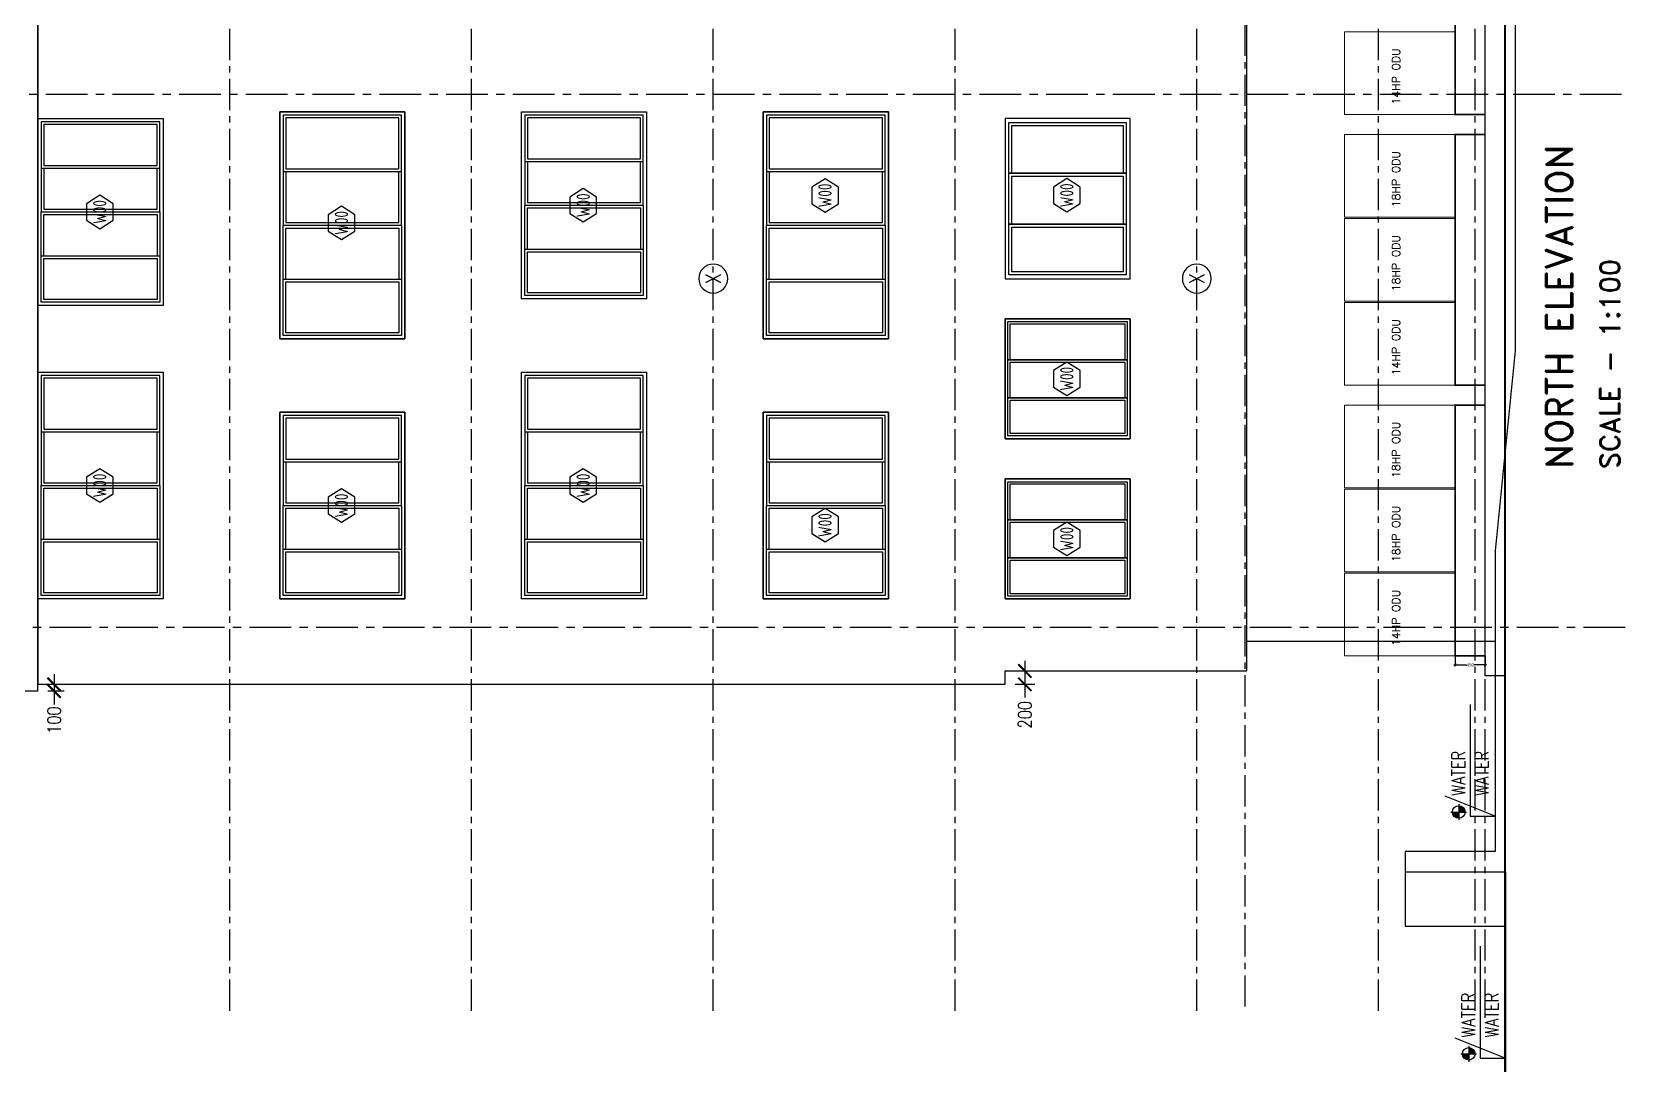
# Model space of a CAD drawing. Header units: millimetres. Extents: x -661525 to 498941, y 282148 to 1359693.
# Drawn here: x -174976 to -151088, y 635038 to 650526 of the extents above; entities that cross this region are included whole.
import ezdxf
from ezdxf.enums import TextEntityAlignment as Align

# ---------------------------------------------------------------- set-up
doc = ezdxf.new("R2010")
doc.units = ezdxf.units.MM
doc.header["$LTSCALE"] = 2.5
doc.header["$PDMODE"] = 35
doc.header["$PDSIZE"] = 15
doc.linetypes.add('CENTER', pattern=[2, 1.25, -0.25, 0.25, -0.25])
doc.layers.get('0').update_dxf_attribs({"linetype": 'CONTINUOUS'})
doc.layers.get('DEFPOINTS').update_dxf_attribs({"linetype": 'CONTINUOUS'})
for name, color, linetype in [('00', 5, 'CONTINUOUS'), ('A-ANNO-DIMS-MAS-25', 11, 'CONTINUOUS'), ('A-ANNO-GRID', 5, 'CENTER'), ('A-ANNO-TEXT', 7, 'CONTINUOUS'), ('A-ELEV', 8, 'CONTINUOUS'), ('A-ELEV-HEVY', 2, 'CONTINUOUS'), ('A-ELEV-MEDM', 34, 'CONTINUOUS'), ('A-ELEV-THIN', 8, 'CONTINUOUS'), ('A-GLAZ-IDEN', 3, 'CONTINUOUS'), ('A-SECT', 1, 'CONTINUOUS'), ('DOOR TYPE', 7, 'CONTINUOUS'), ('v-dp Sensor', 1, 'CONTINUOUS')]:
    doc.layers.add(name, color=color, linetype=linetype)
doc.layers.add('vemcpl-comment', color=255, linetype='CONTINUOUS', lineweight=5)
doc.layers.add('VEMCPL-ODU', color=6, linetype='CONTINUOUS', lineweight=0)
doc.styles.add('ARIAL', font='arial.ttf')
doc.styles.add('COMPLEX', font='complex.shx', dxfattribs={"width": 0.8})
doc.styles.add('ISOCP', font='isocp.shx', dxfattribs={"width": 0.8})
doc.styles.add('ROMAND', font='ROMAND')
doc.styles.get("Standard").update_dxf_attribs({"font": 'txt.shx', "height": 1})
doc.dimstyles.new('TICK100', dxfattribs={"dimtxt": 250, "dimasz": 200, "dimexe": 150, "dimexo": 10, "dimgap": 50, "dimtad": 0, "dimdec": 0, "dimrnd": 5, "dimzin": 1, "dimdsep": 46, "dimtxsty": 'COMPLEX', "dimblk1": 'ARCHTICK', "dimblk2": 'ARCHTICK', "dimsah": 1, "dimcen": 0.09375, "dimdle": 150, "dimclrd": 11, "dimclre": 11, "dimclrt": 7, "dimadec": 0, "dimazin": 0, "dimtfac": 1, "dimtdec": 0, "dimtofl": 0, "dimtmove": 0, "dimatfit": 3, "dimldrblk": 'OPEN90', "dimfxl": 1, "dimtolj": 1, "dimtzin": 1, "dimarcsym": 0})

# ---------------------------------------------------------------- blocks, each defined once
blk = doc.blocks.new('L')
h = blk.add_hatch(color=0)
h.paths.add_polyline_path([(0.068, 0), (0, 0), (0, -0.068, 0.414214)])
h.paths.add_polyline_path([(0, 0.068, 0.414214), (-0.068, 0), (0, 0)])
at = {"color": 0}
for p, q in [((0.085, 0), (-0.085, 0)), ((0, 0.085), (0, -0.085))]:
    blk.add_line(p, q, dxfattribs=at)
blk.add_circle((0, 0), 0.0683, dxfattribs=at)
blk = doc.blocks.new('_ARCHTICK')
at = {"color": 0, "linetype": 'ByBlock', "const_width": 0.15}
blk.add_lwpolyline([(-0.5, -0.5), (0.5, 0.5)], dxfattribs=at)
blk = doc.blocks.new('*D654')
at = {"layer": 'DEFPOINTS', "color": 0}
for p in [(-153635, 641171), (-153185, 641171), (-153185, 641036)]:
    blk.add_point(p, dxfattribs=at)
at = {"layer": 'v-dp Sensor', "color": 8, "lineweight": -2, "transparency": 16777216}
for p, q in [((-153655, 641036), (-153466, 641036)), ((-153635, 641171), (-153635, 641016)), ((-153165, 641036), (-153354, 641036)), ((-153185, 641171), (-153185, 641016))]:
    blk.add_line(p, q, dxfattribs=at)
at = {"layer": 'v-dp Sensor', "color": 8, "lineweight": -2, "transparency": 16777216, "xscale": 40, "yscale": 40, "zscale": 40, "rotation": 180}
blk.add_blockref('_ARCHTICK', (-153635, 641036), dxfattribs=at)
at = {"layer": 'v-dp Sensor', "color": 8, "lineweight": -2, "transparency": 16777216, "xscale": 40, "yscale": 40, "zscale": 40}
blk.add_blockref('_ARCHTICK', (-153185, 641036), dxfattribs=at)
at = {"layer": 'v-dp Sensor', "color": 1, "transparency": 16777216, "insert": (-153410, 641036), "char_height": 50, "attachment_point": 5, "style": 'ARIAL'}
blk.add_mtext('\\A1;450', dxfattribs=at)

msp = doc.modelspace()

# ---------------------------------------------------------------- linework, layer by layer
at = {"color": 252}
for points in [[(-166709.2, 648175.7), (-166909.2, 648049.3), (-166909.2, 647802), (-166709.2, 647675.7), (-166509.2, 647802), (-166509.2, 648049.3)], [(-163084.2, 648323.2), (-163284.2, 648196.9), (-163284.2, 647949.6), (-163084.2, 647823.2), (-162884.2, 647949.6), (-162884.2, 648196.9)], [(-159459.4, 648325.6), (-159659.4, 648199.3), (-159659.4, 647952), (-159459.4, 647825.6), (-159259.4, 647952), (-159259.4, 648199.3)], [(-173959.2, 648075.7), (-174159.2, 647949.3), (-174159.2, 647702), (-173959.2, 647575.7), (-173759.2, 647702), (-173759.2, 647949.3)], [(-170334.2, 647911.7), (-170534.2, 647785.3), (-170534.2, 647538), (-170334.2, 647411.7), (-170134.2, 647538), (-170134.2, 647785.3)], [(-159459.2, 645575.7), (-159659.2, 645449.4), (-159659.2, 645202.1), (-159459.2, 645075.7), (-159259.2, 645202.1), (-159259.2, 645449.4)], [(-173959.2, 643975.7), (-174159.2, 643849.3), (-174159.2, 643602), (-173959.2, 643475.7), (-173759.2, 643602), (-173759.2, 643849.3)], [(-166709.2, 643975.7), (-166909.2, 643849.3), (-166909.2, 643602), (-166709.2, 643475.7), (-166509.2, 643602), (-166509.2, 643849.3)], [(-170334.2, 643675.7), (-170534.2, 643549.3), (-170534.2, 643302), (-170334.2, 643175.7), (-170134.2, 643302), (-170134.2, 643549.3)], [(-163084.2, 643382.5), (-163284.2, 643256.1), (-163284.2, 643008.8), (-163084.2, 642882.5), (-162884.2, 643008.8), (-162884.2, 643256.1)], [(-159459.2, 643175.7), (-159659.2, 643049.4), (-159659.2, 642802.1), (-159459.2, 642675.7), (-159259.2, 642802.1), (-159259.2, 643049.4)]]:
    msp.add_lwpolyline(points, close=True, dxfattribs=at)
for points in [[(-153410.2, 640444.1), (-153410.2, 638768.6), (-153034.7, 638768.6), (-153785.7, 639069)], [(-153260.2, 636819.3), (-153260.2, 635143.8), (-152884.7, 635143.8), (-153635.7, 635444.2)]]:
    msp.add_lwpolyline(points, dxfattribs=at)
at = {"color": 252, "linetype": 'Continuous', "extrusion": (0, 0, -1)}
for centre, start_param, end_param in [((-164759.7, 646826.8), 3.1413167, 9.424502), ((-157509.7, 646826.8), 3.1409123, 9.4240976)]:
    msp.add_ellipse(centre, major_axis=(-0.1, -217), ratio=1, start_param=start_param, end_param=end_param, dxfattribs=at)
at = {"layer": 'A-ANNO-DIMS-MAS-25', "color": 0, "lineweight": 40}
for p, q in [((-152884.7, 635853.9), (-152884.7, 683224.6)), ((-152884.7, 634454.4), (-152884.7, 683224.6)), ((-152884.7, 637936.8), (-152884.7, 632350.8))]:
    msp.add_line(p, q, dxfattribs=at)
at = {"layer": 'A-ANNO-GRID', "color": 252, "ltscale": 150}
for p, q in [((-156784.7, 635914.7), (-156784.7, 683483.1)), ((-154784.7, 635853.9), (-154784.7, 683422.3)), ((-153334.7, 635853.9), (-153334.7, 683225.2)), ((-153184.7, 635853.9), (-153184.7, 683215.8)), ((-172009.7, 635853.9), (-172009.7, 681782.4)), ((-168384.7, 635853.9), (-168384.7, 681782.4)), ((-164759.7, 635853.9), (-164759.7, 681782.4)), ((-161134.7, 635853.9), (-161134.7, 681782.4)), ((-157509.7, 635853.9), (-157509.7, 681782.4))]:
    msp.add_line(p, q, dxfattribs=at)
at = {"layer": 'A-ANNO-GRID', "color": 252, "ltscale": 200}
msp.add_line((-151087.6, 641597.2), (-189384.7, 641597.2), dxfattribs=at)
msp.add_lwpolyline([(-189384.7, 649589.9), (-189084.7, 649589.9), (-187766.4, 649589.9), (-151087.6, 649589.9)], dxfattribs=at)
at = {"layer": 'A-ELEV', "color": 252}
for p, q in [((-153034.7, 641385.7), (-156759.7, 641385.7)), ((-154384.7, 637936.8), (-154384.7, 637123.1)), ((-154384.7, 637123.1), (-152884.7, 637123.1))]:
    msp.add_line(p, q, dxfattribs=at)
at = {"layer": 'A-ELEV-HEVY', "color": 252}
for p, q in [((-174884.7, 640645.7), (-174884.7, 652890.7)), ((-183884.7, 640645.7), (-174884.7, 640645.7))]:
    msp.add_line(p, q, dxfattribs=at)
at = {"layer": 'A-ELEV-MEDM', "color": 252}
for p, q in [((-174884.7, 652812.3), (-174884.7, 640745.7)), ((-156759.7, 640945.7), (-156759.7, 652812.3)), ((-171259.7, 649325.7), (-171259.7, 645925.7)), ((-169384.7, 649325.7), (-171259.7, 649325.7)), ((-169384.7, 645925.7), (-169384.7, 649325.7)), ((-167634.7, 646525.7), (-167634.7, 649325.7)), ((-167634.7, 649325.7), (-165759.7, 649325.7)), ((-165759.7, 649325.7), (-165759.7, 646525.7)), ((-164009.7, 645925.7), (-164009.7, 649325.7)), ((-164009.7, 649325.7), (-162134.7, 649325.7)), ((-162134.7, 649325.7), (-162134.7, 645925.7)), ((-174884.7, 646425.7), (-174884.7, 649225.7)), ((-174884.7, 649225.7), (-173009.7, 649225.7)), ((-173009.7, 649225.7), (-173009.7, 646425.7)), ((-160384.8, 649225.7), (-160384.8, 646825.7)), ((-158509.8, 649225.7), (-160384.8, 649225.7)), ((-158509.8, 646825.7), (-158509.8, 649225.7)), ((-160384.8, 646825.7), (-158509.8, 646825.7)), ((-165759.7, 646525.7), (-167634.7, 646525.7)), ((-173009.7, 646425.7), (-174884.7, 646425.7)), ((-160384.7, 646225.7), (-160384.7, 644425.7)), ((-158509.7, 646225.7), (-160384.7, 646225.7)), ((-158509.7, 644425.7), (-158509.7, 646225.7)), ((-171259.7, 645925.7), (-169384.7, 645925.7)), ((-162134.7, 645925.7), (-164009.7, 645925.7)), ((-174884.7, 642025.7), (-174884.7, 645425.7)), ((-174884.7, 645425.7), (-173009.7, 645425.7)), ((-173009.7, 645425.7), (-173009.7, 642025.7)), ((-167634.7, 642025.7), (-167634.7, 645425.7)), ((-167634.7, 645425.7), (-165759.7, 645425.7)), ((-165759.7, 645425.7), (-165759.7, 642025.7)), ((-171259.7, 644825.7), (-171259.7, 642025.7)), ((-169384.7, 644825.7), (-171259.7, 644825.7)), ((-169384.7, 642025.7), (-169384.7, 644825.7)), ((-164009.7, 642025.7), (-164009.7, 644825.7)), ((-164009.7, 644825.7), (-162134.7, 644825.7)), ((-162134.7, 644825.7), (-162134.7, 642025.7)), ((-160384.7, 644425.7), (-158509.7, 644425.7)), ((-160384.7, 643825.7), (-160384.7, 642025.7)), ((-158509.7, 643825.7), (-160384.7, 643825.7)), ((-158509.7, 642025.7), (-158509.7, 643825.7)), ((-173009.7, 642025.7), (-174884.7, 642025.7)), ((-171259.7, 642025.7), (-169384.7, 642025.7)), ((-165759.7, 642025.7), (-167634.7, 642025.7)), ((-162134.7, 642025.7), (-164009.7, 642025.7)), ((-160384.7, 642025.7), (-158509.7, 642025.7)), ((-160384.7, 640745.7), (-160384.7, 640945.7)), ((-160384.7, 640945.7), (-156759.7, 640945.7)), ((-174884.7, 640745.7), (-160384.7, 640745.7))]:
    msp.add_line(p, q, dxfattribs=at)
at = {"layer": 'A-ELEV-THIN', "color": 252}
for points in [[(-174834.7, 649175.7), (-174834.7, 648480.7), (-173059.7, 648480.7), (-173059.7, 649175.7)], [(-174794.7, 649135.7), (-174794.7, 648520.7), (-173099.7, 648520.7), (-173099.7, 649135.7)], [(-171209.7, 649275.7), (-171209.7, 648430.7), (-169434.7, 648430.7), (-169434.7, 649275.7)], [(-171169.7, 649235.7), (-171169.7, 648470.7), (-169474.7, 648470.7), (-169474.7, 649235.7)], [(-167584.7, 649275.7), (-167584.7, 648580.7), (-165809.7, 648580.7), (-165809.7, 649275.7)], [(-167544.7, 649235.7), (-167544.7, 648620.7), (-165849.7, 648620.7), (-165849.7, 649235.7)], [(-163959.7, 649275.7), (-163959.7, 648430.7), (-162184.7, 648430.7), (-162184.7, 649275.7)], [(-163919.7, 649235.7), (-163919.7, 648470.7), (-162224.7, 648470.7), (-162224.7, 649235.7)], [(-160327.7, 648406.6), (-160327.7, 649168.5), (-158567, 649168.5), (-158567, 648406.6)], [(-160327.7, 647644.7), (-160327.7, 648406.6), (-158567, 648406.6), (-158567, 647644.7)], [(-160327.7, 646882.8), (-160327.7, 647644.7), (-158567, 647644.7), (-158567, 646882.8)], [(-160282, 646928.5), (-160282, 647599), (-158612.7, 647599), (-158612.7, 646928.5)], [(-174834.7, 646475.7), (-174834.7, 647170.7), (-173059.7, 647170.7), (-173059.7, 646475.7)], [(-167584.7, 646575.7), (-167584.7, 647270.7), (-165809.7, 647270.7), (-165809.7, 646575.7)], [(-167544.7, 646615.7), (-167544.7, 647230.7), (-165849.7, 647230.7), (-165849.7, 646615.7)], [(-174794.7, 646515.7), (-174794.7, 647130.7), (-173099.7, 647130.7), (-173099.7, 646515.7)], [(-171209.7, 645975.7), (-171209.7, 646820.7), (-169434.7, 646820.7), (-169434.7, 645975.7)], [(-171169.7, 646015.7), (-171169.7, 646780.7), (-169474.7, 646780.7), (-169474.7, 646015.7)], [(-163959.7, 645975.7), (-163959.7, 646820.7), (-162184.7, 646820.7), (-162184.7, 645975.7)], [(-163919.7, 646015.7), (-163919.7, 646780.7), (-162224.7, 646780.7), (-162224.7, 646015.7)], [(-160341.9, 645611.4), (-160341.9, 646182.9), (-158552.6, 646182.9), (-158552.6, 645611.4)], [(-160341.9, 645040), (-160341.9, 645611.4), (-158552.6, 645611.4), (-158552.6, 645040)], [(-174834.7, 645375.7), (-174834.7, 644530.7), (-173059.7, 644530.7), (-173059.7, 645375.7)], [(-174794.7, 645335.7), (-174794.7, 644570.7), (-173099.7, 644570.7), (-173099.7, 645335.7)], [(-167584.7, 645375.7), (-167584.7, 644530.7), (-165809.7, 644530.7), (-165809.7, 645375.7)], [(-167544.7, 645335.7), (-167544.7, 644570.7), (-165849.7, 644570.7), (-165849.7, 645335.7)], [(-160341.9, 644468.6), (-160341.9, 645040), (-158552.6, 645040), (-158552.6, 644468.6)], [(-160307.6, 644502.9), (-160307.6, 645005.7), (-158586.9, 645005.7), (-158586.9, 644502.9)], [(-171209.7, 644775.7), (-171209.7, 644080.7), (-169434.7, 644080.7), (-169434.7, 644775.7)], [(-163959.7, 644775.7), (-163959.7, 644080.7), (-162184.7, 644080.7), (-162184.7, 644775.7)], [(-171169.7, 644735.7), (-171169.7, 644120.7), (-169474.7, 644120.7), (-169474.7, 644735.7)], [(-163919.7, 644735.7), (-163919.7, 644120.7), (-162224.7, 644120.7), (-162224.7, 644735.7)], [(-160341.9, 643211.4), (-160341.9, 643782.9), (-158552.6, 643782.9), (-158552.6, 643211.4)], [(-160341.9, 642640), (-160341.9, 643211.4), (-158552.6, 643211.4), (-158552.6, 642640)], [(-174834.7, 642075.7), (-174834.7, 642920.7), (-173059.7, 642920.7), (-173059.7, 642075.7)], [(-174794.7, 642115.7), (-174794.7, 642880.7), (-173099.7, 642880.7), (-173099.7, 642115.7)], [(-167584.7, 642075.7), (-167584.7, 642920.7), (-165809.7, 642920.7), (-165809.7, 642075.7)], [(-167544.7, 642115.7), (-167544.7, 642880.7), (-165849.7, 642880.7), (-165849.7, 642115.7)], [(-171209.7, 642075.7), (-171209.7, 642770.7), (-169434.7, 642770.7), (-169434.7, 642075.7)], [(-171169.7, 642115.7), (-171169.7, 642730.7), (-169474.7, 642730.7), (-169474.7, 642115.7)], [(-163959.7, 642075.7), (-163959.7, 642770.7), (-162184.7, 642770.7), (-162184.7, 642075.7)], [(-163919.7, 642115.7), (-163919.7, 642730.7), (-162224.7, 642730.7), (-162224.7, 642115.7)], [(-160341.9, 642068.6), (-160341.9, 642640), (-158552.6, 642640), (-158552.6, 642068.6)], [(-160307.6, 642102.9), (-160307.6, 642605.7), (-158586.9, 642605.7), (-158586.9, 642102.9)]]:
    msp.add_lwpolyline(points, close=True, dxfattribs=at)
for points in [[(-160282, 648406.6), (-160282, 649122.8), (-158612.7, 649122.8), (-158612.7, 648406.6)], [(-167584.7, 648620.7), (-167584.7, 648620.7), (-167584.7, 647925.7), (-165809.7, 647925.7), (-165809.7, 648620.7)], [(-174834.7, 648520.7), (-174834.7, 648520.7), (-174834.7, 647825.7), (-173059.7, 647825.7), (-173059.7, 648520.7)], [(-174794.7, 648480.7), (-174794.7, 647865.7), (-173099.7, 647865.7), (-173099.7, 648480.7)], [(-171209.7, 648470.7), (-171209.7, 648470.7), (-171209.7, 647625.7), (-169434.7, 647625.7), (-169434.7, 648470.7)], [(-171169.7, 648430.7), (-171169.7, 647665.7), (-169474.7, 647665.7), (-169474.7, 648430.7)], [(-167544.7, 648580.7), (-167544.7, 647965.7), (-165849.7, 647965.7), (-165849.7, 648580.7)], [(-163959.7, 648470.7), (-163959.7, 648470.7), (-163959.7, 647625.7), (-162184.7, 647625.7), (-162184.7, 648470.7)], [(-163919.7, 648430.7), (-163919.7, 647665.7), (-162224.7, 647665.7), (-162224.7, 648430.7)], [(-160282, 647644.7), (-160282, 648360.9), (-158612.7, 648360.9), (-158612.7, 647644.7)], [(-167584.7, 647230.7), (-167584.7, 647230.7), (-167584.7, 647925.7), (-165809.7, 647925.7), (-165809.7, 647230.7)], [(-167544.7, 647270.7), (-167544.7, 647885.7), (-165849.7, 647885.7), (-165849.7, 647270.7)], [(-174834.7, 647130.7), (-174834.7, 647130.7), (-174834.7, 647825.7), (-173059.7, 647825.7), (-173059.7, 647130.7)], [(-174794.7, 647170.7), (-174794.7, 647785.7), (-173099.7, 647785.7), (-173099.7, 647170.7)], [(-171209.7, 646780.7), (-171209.7, 646780.7), (-171209.7, 647625.7), (-169434.7, 647625.7), (-169434.7, 646780.7)], [(-163959.7, 646780.7), (-163959.7, 646780.7), (-163959.7, 647625.7), (-162184.7, 647625.7), (-162184.7, 646780.7)], [(-171169.7, 646820.7), (-171169.7, 647585.7), (-169474.7, 647585.7), (-169474.7, 646820.7)], [(-163919.7, 646820.7), (-163919.7, 647585.7), (-162224.7, 647585.7), (-162224.7, 646820.7)], [(-160307.6, 645611.4), (-160307.6, 646148.6), (-158586.9, 646148.6), (-158586.9, 645611.4)], [(-160307.6, 645040), (-160307.6, 645577.1), (-158586.9, 645577.1), (-158586.9, 645040)], [(-174834.7, 644570.7), (-174834.7, 644570.7), (-174834.7, 643725.7), (-173059.7, 643725.7), (-173059.7, 644570.7)], [(-174794.7, 644530.7), (-174794.7, 643765.7), (-173099.7, 643765.7), (-173099.7, 644530.7)], [(-167584.7, 644570.7), (-167584.7, 644570.7), (-167584.7, 643725.7), (-165809.7, 643725.7), (-165809.7, 644570.7)], [(-167544.7, 644530.7), (-167544.7, 643765.7), (-165849.7, 643765.7), (-165849.7, 644530.7)], [(-171209.7, 644120.7), (-171209.7, 644120.7), (-171209.7, 643425.7), (-169434.7, 643425.7), (-169434.7, 644120.7)], [(-171169.7, 644080.7), (-171169.7, 643465.7), (-169474.7, 643465.7), (-169474.7, 644080.7)], [(-163959.7, 644120.7), (-163959.7, 644120.7), (-163959.7, 643425.7), (-162184.7, 643425.7), (-162184.7, 644120.7)], [(-163919.7, 644080.7), (-163919.7, 643465.7), (-162224.7, 643465.7), (-162224.7, 644080.7)], [(-174834.7, 642880.7), (-174834.7, 642880.7), (-174834.7, 643725.7), (-173059.7, 643725.7), (-173059.7, 642880.7)], [(-174794.7, 642920.7), (-174794.7, 643685.7), (-173099.7, 643685.7), (-173099.7, 642920.7)], [(-167584.7, 642880.7), (-167584.7, 642880.7), (-167584.7, 643725.7), (-165809.7, 643725.7), (-165809.7, 642880.7)], [(-167544.7, 642920.7), (-167544.7, 643685.7), (-165849.7, 643685.7), (-165849.7, 642920.7)], [(-160307.6, 643211.4), (-160307.6, 643748.6), (-158586.9, 643748.6), (-158586.9, 643211.4)], [(-171209.7, 642730.7), (-171209.7, 642730.7), (-171209.7, 643425.7), (-169434.7, 643425.7), (-169434.7, 642730.7)], [(-171169.7, 642770.7), (-171169.7, 643385.7), (-169474.7, 643385.7), (-169474.7, 642770.7)], [(-163959.7, 642730.7), (-163959.7, 642730.7), (-163959.7, 643425.7), (-162184.7, 643425.7), (-162184.7, 642730.7)], [(-163919.7, 642770.7), (-163919.7, 643385.7), (-162224.7, 643385.7), (-162224.7, 642770.7)], [(-160307.6, 642640), (-160307.6, 643177.1), (-158586.9, 643177.1), (-158586.9, 642640)]]:
    msp.add_lwpolyline(points, dxfattribs=at)
at = {"layer": 'A-GLAZ-IDEN', "color": 252}
for p, q in [((-160234.7, 640945.7), (-159937.3, 640945.7)), ((-160087.3, 641095.7), (-160087.3, 640745.7)), ((-174734.7, 640745.7), (-174493.7, 640745.7)), ((-174643.7, 640895.7), (-174643.7, 640645.7)), ((-160234.7, 640745.7), (-159937.3, 640745.7)), ((-160087.3, 640745.7), (-160087.3, 640545.7)), ((-174734.7, 640645.7), (-174493.7, 640645.7)), ((-174643.7, 640645.7), (-174643.7, 640445.7))]:
    msp.add_line(p, q, dxfattribs=at)
at = {"layer": 'A-SECT', "color": 252}
for p, q in [((-152734.7, 683554.8), (-152734.7, 645744.3)), ((-152734.7, 645744.3), (-153034.7, 642744.3)), ((-153034.7, 642744.3), (-153034.7, 638238.6)), ((-153034.7, 638238.6), (-154384.7, 638238.6)), ((-154384.7, 638238.6), (-154384.7, 637936.8)), ((-154384.7, 637936.8), (-152884.7, 637936.8))]:
    msp.add_line(p, q, dxfattribs=at)
at = {"layer": 'DEFPOINTS', "color": 252}
for points in [[(-169384.7, 649325.7), (-169384.7, 645925.7), (-171259.7, 645925.7), (-171259.7, 649325.7)], [(-165759.7, 649325.7), (-165759.7, 646525.7), (-167634.7, 646525.7), (-167634.7, 649325.7)], [(-162134.7, 645925.7), (-162134.7, 649325.7), (-164009.7, 649325.7), (-164009.7, 645925.7)], [(-173009.7, 649225.7), (-173009.7, 646425.7), (-174884.7, 646425.7), (-174884.7, 649225.7)], [(-158509.9, 646825.7), (-158509.9, 649225.7), (-160384.9, 649225.7), (-160384.9, 646825.7)], [(-158509.7, 646225.7), (-158509.7, 644425.7), (-160384.7, 644425.7), (-160384.7, 646225.7)], [(-173009.7, 645425.7), (-173009.7, 642025.7), (-174884.7, 642025.7), (-174884.7, 645425.7)], [(-165759.7, 645425.7), (-165759.7, 642025.7), (-167634.7, 642025.7), (-167634.7, 645425.7)], [(-169384.7, 644825.7), (-169384.7, 642025.7), (-171259.7, 642025.7), (-171259.7, 644825.7)], [(-162134.7, 642025.7), (-162134.7, 644825.7), (-164009.7, 644825.7), (-164009.7, 642025.7)], [(-158509.7, 643825.7), (-158509.7, 642025.7), (-160384.7, 642025.7), (-160384.7, 643825.7)]]:
    msp.add_lwpolyline(points, close=True, dxfattribs=at)
at = {"layer": 'DOOR TYPE', "color": 1}
msp.add_lwpolyline([(-152884.7, 640870.9), (-153184.7, 640870.9), (-153184.7, 656281.6), (-152884.7, 656281.6)], close=True, dxfattribs=at)
at = {"layer": 'vemcpl-comment', "color": 7, "const_width": 25}
for points in [[(-153184.7, 649286.2), (-153634.7, 649286.2), (-153634.7, 653043.8), (-153184.7, 653043.8)], [(-153184.7, 645228.5), (-153634.7, 645228.5), (-153634.7, 648986.2), (-153184.7, 648986.2)], [(-153184.7, 641170.9), (-153634.7, 641170.9), (-153634.7, 644928.5), (-153184.7, 644928.5)]]:
    msp.add_lwpolyline(points, dxfattribs=at)
at = {"layer": 'VEMCPL-ODU'}
for points in [[(-153634.7, 649286.2), (-155294.7, 649286.2), (-155294.7, 650525.4), (-153634.7, 650525.4)], [(-153634.7, 647747), (-155294.7, 647747), (-155294.7, 648986.2), (-153634.7, 648986.2)], [(-153634.7, 646487.7), (-155294.7, 646487.7), (-155294.7, 647727), (-153634.7, 647727)], [(-153634.7, 645228.5), (-155294.7, 645228.5), (-155294.7, 646467.7), (-153634.7, 646467.7)], [(-153634.7, 643689.3), (-155294.7, 643689.3), (-155294.7, 644928.5), (-153634.7, 644928.5)], [(-153634.7, 642430.1), (-155294.7, 642430.1), (-155294.7, 643669.3), (-153634.7, 643669.3)], [(-153634.7, 641170.9), (-155294.7, 641170.9), (-155294.7, 642410.1), (-153634.7, 642410.1)]]:
    msp.add_lwpolyline(points, close=True, dxfattribs=at)

# ---------------------------------------------------------------- block references
at = {"layer": '00', "color": 252, "xscale": 1373.518590361012, "yscale": 1373.518590361012, "zscale": 1373.518590361012, "rotation": 89.99999999999997}
for p in [(-153582.4, 638831), (-153432.4, 635206.2)]:
    msp.add_blockref('L', p, dxfattribs=at)
at = {"layer": 'A-GLAZ-IDEN', "color": 252, "xscale": 200, "yscale": 200, "zscale": 200}
for p, rotation in [((-160087.3, 640945.7), 89.99999999999997), ((-174643.7, 640745.7), 89.99999999999997), ((-174643.7, 640645.7), 269.9999999999999), ((-160087.3, 640745.7), 270.0000000000082)]:
    msp.add_blockref('_ARCHTICK', p, dxfattribs=dict(at, rotation=rotation))

# ---------------------------------------------------------------- texts
at = {"color": 252, "style": 'ISOCP', "width": 0.8}
for p in [(-163084.2, 648073.2), (-159459.4, 648075.6), (-173959.2, 647825.7), (-166709.2, 647925.7), (-170334.2, 647661.7), (-159459.2, 645325.7), (-173959.2, 643725.7), (-166709.2, 643725.7), (-170334.2, 643425.7), (-163084.2, 643132.5), (-159459.2, 642925.7)]:
    msp.add_attdef('W00', text='-', height=200, rotation=90, dxfattribs=at).set_placement(p, align=Align.MIDDLE_CENTER)
at = {"color": 252, "linetype": 'Continuous', "style": 'ISOCP', "text_generation_flag": 4, "width": 0.8}
for p in [(-164759.7, 646826.8), (-157509.7, 646826.8)]:
    msp.add_attdef('X', text='X', height=238.7, rotation=90, dxfattribs=at).set_placement(p, align=Align.MIDDLE_CENTER)
at = {"color": 252, "style": 'COMPLEX', "width": 0.8}
for p in [(-153485.1, 639076.6), (-153136.5, 639076.6), (-153335.1, 635451.8), (-152986.5, 635451.8)]:
    msp.add_attdef('WATER', p, 'WATER', height=200.25, rotation=90, dxfattribs=at)
at = {"layer": 'A-ANNO-TEXT', "color": 254, "ltscale": 0.5, "style": 'ROMAND'}
for s, height, p in [('NORTH ELEVATION', 400, (-151878.7, 643971.1)), ('SCALE - 1:100', 300, (-151166.4, 643971.1))]:
    msp.add_text(s, height=height, rotation=90, dxfattribs=at).set_placement(p)
at = {"layer": 'A-GLAZ-IDEN', "color": 252, "char_height": 200, "attachment_point": 5, "rotation": 90, "style": 'COMPLEX'}
for s, insert in [('\\A1;200', (-160087.3, 640290)), ('\\A1;100', (-174643.7, 640209))]:
    msp.add_mtext(s, dxfattribs=dict(at, insert=insert))
at = {"layer": 'VEMCPL-ODU', "char_height": 120, "width": 5270.474, "attachment_point": 3, "rotation": 90}
for s, insert in [('\\pxql;{\\Fromans|c0;14HP ODU}', (-154582.7, 654705.5)), ('\\pxql;{\\Fromans|c0;18HP ODU}', (-154582.7, 653166.3)), ('\\pxql;{\\Fromans|c0;18HP ODU}', (-154582.7, 651907.1)), ('\\pxql;{\\Fromans|c0;14HP ODU}', (-154582.7, 650647.9)), ('\\pxql;{\\Fromans|c0;18HP ODU}', (-154582.7, 649108.7)), ('\\pxql;{\\Fromans|c0;18HP ODU}', (-154582.7, 647849.4)), ('\\pxql;{\\Fromans|c0;14HP ODU}', (-154582.7, 646590.2))]:
    msp.add_mtext(s, dxfattribs=dict(at, insert=insert))

# ---------------------------------------------------------------- dimensions: what is measured, and where the dimension line sits
at = {"layer": 'v-dp Sensor'}
dim = msp.add_aligned_dim(p1=(-153634.7, 641170.9), p2=(-153184.7, 641170.9), distance=-134.6, dimstyle='TICK100', override={"dimtxt": 50, "dimasz": 40, "dimexe": 20, "dimexo": 0, "dimgap": 0, "dimrnd": 0, "dimtxsty": 'ARIAL', "dimdle": 20, "dimclrd": 8, "dimclre": 8, "dimclrt": 1}, dxfattribs=at)
dim.commit()
dim.dimension.update_dxf_attribs({"geometry": '*D654', "text_midpoint": (-153409.7, 641036.3)})

doc.saveas('drawing.dxf')
